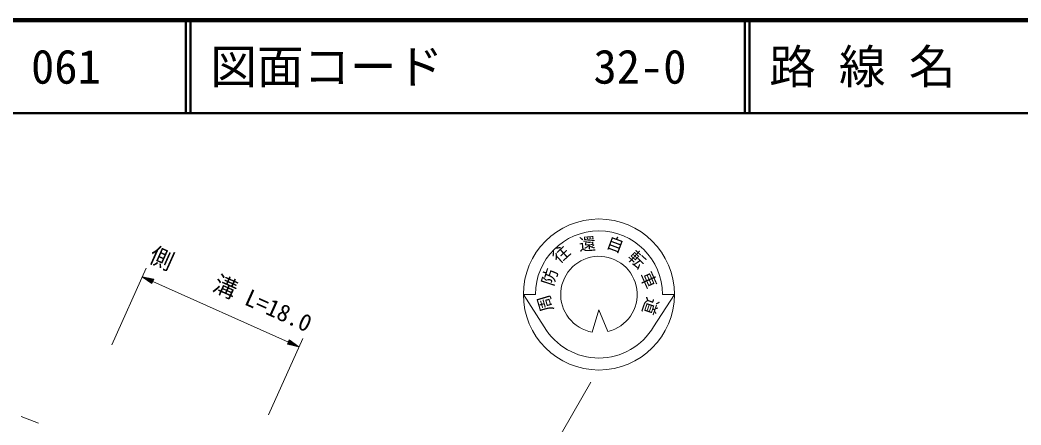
# Model space of a CAD drawing. Units: millimetres, scale not verified. Extents: x 40000 to 680000, y 20000 to 380000.
# Drawn here: x 99958 to 207408, y 336537 to 380000 of the extents above; entities that cross this region are included whole.
import ezdxf
from ezdxf.enums import TextEntityAlignment as Align

# ---------------------------------------------------------------- set-up
doc = ezdxf.new("R2010")
doc.units = ezdxf.units.MM
doc.header["$LTSCALE"] = 1000
for name, color, linetype, lineweight in [('M-BGD', 7, 'Continuous', 13), ('M-STR-HTXT', 7, 'Continuous', 13), ('M-STR-STRC', 7, 'Continuous', 13), ('M-TTL', 2, 'Continuous', 140), ('M-TTL-LINE', 7, 'Continuous', 50)]:
    doc.layers.add(name, color=color, linetype=linetype, lineweight=lineweight)
doc.layers.add('M-TTL-TXT', color=7, linetype='Continuous')
doc.styles.add('ＭＳ ゴシック', font='')
doc.styles.get('ＭＳ ゴシック').set_extended_font_data('MS Gothic')

msp = doc.modelspace()

# ---------------------------------------------------------------- linework, layer by layer
at = {"layer": 'M-BGD'}
msp.add_line((101948, 336720), (100087, 337452), dxfattribs=at)
at = {"layer": 'M-STR-HTXT'}
for p, q in [((109805, 345153), (113483, 353367)), ((113075, 352454), (114113, 351715)), ((113075, 352454), (114318, 352171)), ((113075, 352454), (114215, 351943)), ((114195, 351898), (113282, 352306)), ((114236, 351989), (113323, 352398)), ((113490, 352159), (114175, 351852)), ((113572, 352341), (114256, 352035)), ((114154, 351806), (113698, 352011)), ((114277, 352080), (113820, 352285)), ((113906, 351863), (114134, 351761)), ((114069, 352228), (114297, 352126)), ((114113, 351715), (114318, 352171)), ((114215, 351943), (128761, 345430)), ((126632, 337618), (130310, 345832)), ((128863, 345659), (128659, 345202)), ((129902, 344920), (128659, 345202)), ((128907, 345146), (128679, 345248)), ((128700, 345293), (129156, 345089)), ((129405, 345033), (128720, 345339)), ((128741, 345385), (129653, 344976)), ((129902, 344920), (128761, 345430)), ((128781, 345476), (129694, 345067)), ((129486, 345215), (128802, 345522)), ((128822, 345567), (129279, 345363)), ((129071, 345511), (128843, 345613)), ((129902, 344920), (128863, 345659))]:
    msp.add_line(p, q, dxfattribs=at)
at = {"layer": 'M-STR-STRC'}
for p, q in [((153992, 350553), (155281, 350553)), ((156230, 347070), (153992, 350553)), ((170206, 350553), (167975, 347078)), ((168920, 350553), (170206, 350553)), ((133758, 293348), (161223, 341121))]:
    msp.add_line(p, q, dxfattribs=at)
msp.add_lwpolyline([(163073, 346555), (162088, 348903), (161392, 346500)], dxfattribs=at)
msp.add_circle((162100, 350541), 8108, dxfattribs=at)
for radius, start, end in [(6819, 0.09965, 179.90035), (4102, 283.71965, 260.06115), (6819, 210.5904, 329.48207)]:
    msp.add_arc((162100, 350541), radius, start, end, dxfattribs=at)
at = {"layer": 'M-TTL'}
msp.add_line((680000, 380000), (40000, 380000), dxfattribs=at)
at = {"layer": 'M-TTL-LINE'}
for p, q in [((117750, 380000), (117750, 370000)), ((118250, 380000), (118250, 370000)), ((177750, 380000), (177750, 370000)), ((178250, 380000), (178250, 370000)), ((40000, 370000), (680000, 370000))]:
    msp.add_line(p, q, dxfattribs=at)

# ---------------------------------------------------------------- texts
at = {"layer": 'M-STR-HTXT', "style": 'ＭＳ ゴシック'}
msp.add_text('側\u3000\u3000溝 L=18.0', height=1833, rotation=335.879, dxfattribs=at).set_placement((121979, 349782), align=Align.BOTTOM_CENTER)
at = {"layer": 'M-STR-STRC', "style": 'ＭＳ ゴシック'}
for s, rotation, p in [('還', 4.673, (160944, 354911)), ('自', 339.55, (163486, 354938)), ('往', 42.306, (158750, 354095)), ('転', 317.008, (165486, 353539)), ('防', 72.102, (157817, 352104)), ('車', 293.991, (166461, 351664)), ('周', 106.533, (157343, 349885)), ('道', 251.143, (166637, 349619))]:
    msp.add_text(s, height=1320, rotation=rotation, dxfattribs=at).set_placement(p, align=Align.BOTTOM_CENTER)
at = {"layer": 'M-TTL-TXT', "style": 'ＭＳ ゴシック'}
for s, p in [('路 線 名', (180380, 375000)), ('061', (101142, 375000)), ('図面コード', (120380, 375000)), ('32-0', (161521, 375000))]:
    msp.add_text(s, height=3666, dxfattribs=at).set_placement(p, align=Align.MIDDLE_LEFT)

doc.saveas('drawing.dxf')
